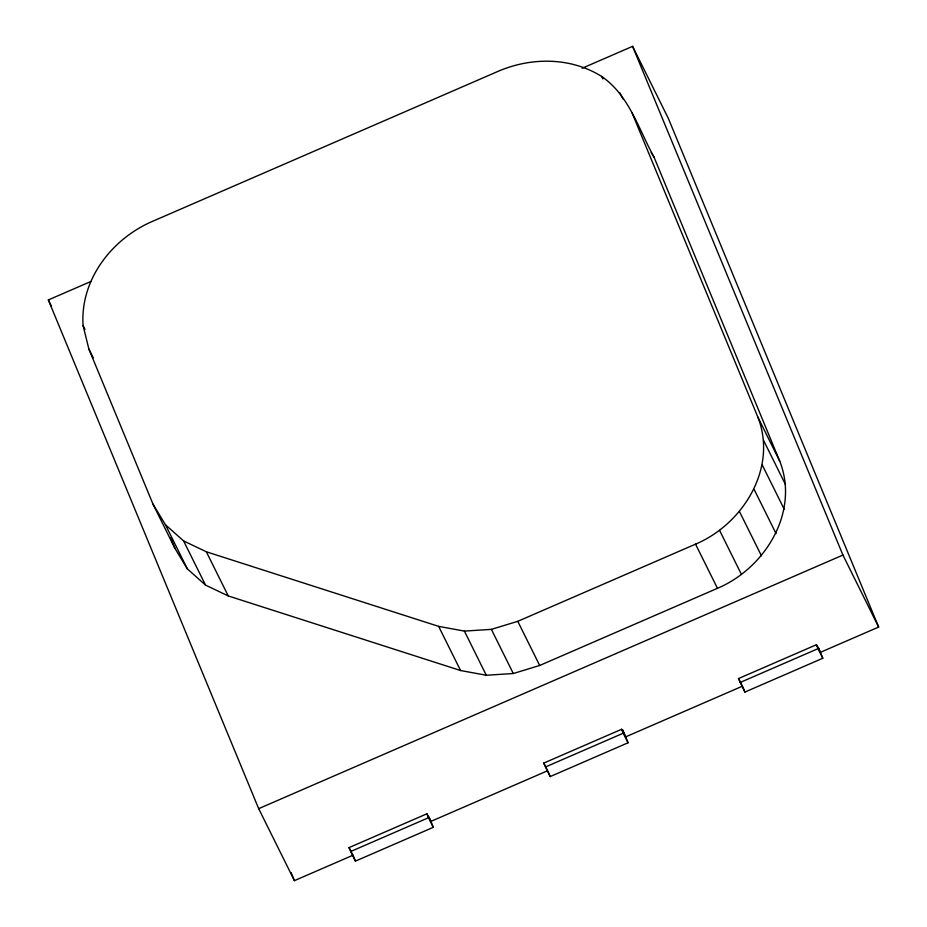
<?xml version="1.0" encoding="UTF-8"?>
<svg xmlns="http://www.w3.org/2000/svg" width="927" height="927" viewBox="0 0 927 927"><rect width="100%" height="100%" fill="white"/><g stroke="black" fill="none" stroke-linecap="round" stroke-linejoin="round"><path stroke-width="1.39" d="M83.094 325.597C79.931 280.499 111.089 239.687 151.171 221.935L499.746 70.626C532.434 57.103 571.113 57.358 601.611 76.42C629.282 95.423 638.599 129.259 654.103 157.3L779.781 461.264C799.711 512.121 765.007 568.263 717.463 588.309L539.688 665.47L513.291 673.523L486.304 675.25L460.568 670.522L228.251 595.934L205.516 585.099L187.335 568.865L174.948 548.367L153.025 504.207L88.853 348.981L83.094 325.597L84.971 329.386M153.025 504.207L165.423 524.717L183.604 540.939L206.339 551.785L438.645 626.374L464.392 631.09L491.38 629.363L517.776 621.322L695.54 544.161C743.095 524.103 777.788 467.961 757.857 417.104L632.179 113.152M582.133 68.25L632.585 46.35L668.321 118.343L878.657 627.058L820.233 652.411L816.42 644.728L738.529 678.552L742.342 686.223L625.482 736.942L621.669 729.271L543.778 763.083L547.59 770.754L430.719 821.484L426.907 813.802L349.027 847.614L352.839 855.285L294.415 880.65L258.679 808.657L48.343 299.942L90.834 281.507M258.679 808.657L842.921 555.064L878.657 627.058M350.649 851.531L428.529 817.718L433.291 827.324L355.412 861.125L349.027 847.614M545.4 767L623.292 733.187L628.054 742.782L550.163 776.594L543.778 763.083M740.14 682.469L818.043 648.657L822.805 658.251L744.914 692.063L738.529 678.552M651.183 152.48L654.103 157.3M619.792 92.642L622.921 98.946M601.611 76.42L602.863 78.934M757.857 417.104L779.781 461.264M763.616 440.487L785.528 484.647M762.342 465.157L784.254 509.317M754.126 489.433L776.05 533.593M739.526 511.669L761.449 555.818M719.549 530.325L741.461 574.485M695.54 544.161L717.463 588.309M517.776 621.322L539.688 665.47M491.38 629.363L513.291 673.523M464.392 631.09L486.304 675.25M438.645 626.374L460.568 670.522M206.339 551.785L228.251 595.934M88.853 348.981L93.233 357.81M183.604 540.939L205.516 585.099M165.423 524.717L187.335 568.865M48.343 299.942L51.53 306.373M632.585 46.35L842.921 555.064M818.495 647.811L822.805 658.251M818.077 647.197L820.233 652.411M816.42 644.728L818.043 648.657M742.214 685.54L744.914 692.063M622.666 729.734L628.054 742.782M622.793 730.418L625.482 736.942M621.669 729.271L623.292 733.187M548.008 771.38L550.163 776.594M428.981 816.884L433.291 827.324M429.108 817.568L430.719 821.484M426.907 813.802L428.529 817.718M352.712 854.601L355.412 861.125M170.522 537.66L174.948 548.367M291.101 872.643L294.415 880.65"/></g></svg>
